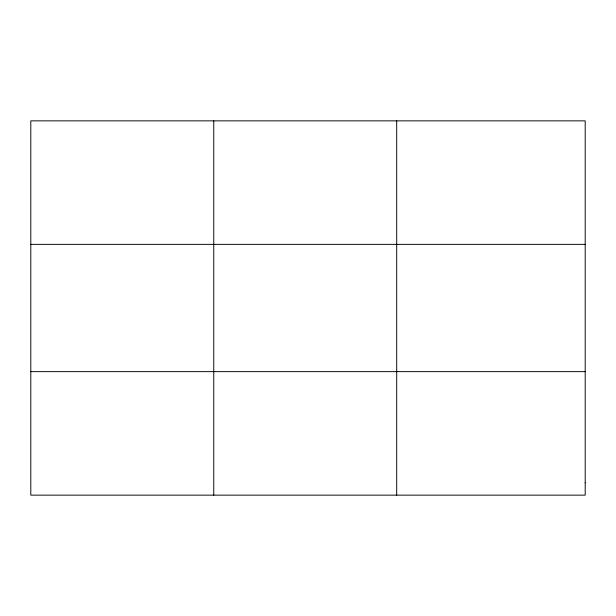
<?xml version="1.0" encoding="UTF-8"?>
<svg xmlns="http://www.w3.org/2000/svg" width="616" height="616" viewBox="0 0 616 616"><rect width="100%" height="100%" fill="white"/><g stroke="black" fill="none" stroke-linecap="round" stroke-linejoin="round"><path stroke-width="0.92" d="M213.752 495.148L213.752 120.851M396.704 495.148L396.704 120.851M30.8 244.367L585.2 244.367M30.8 371.633L585.2 371.633M585.2 482.798L585.2 495.148L30.8 495.148L30.8 120.851L585.2 120.851L585.2 482.798"/></g></svg>
